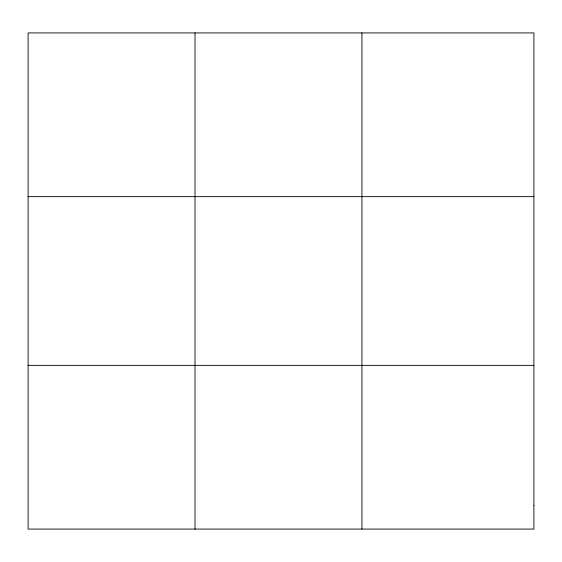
<?xml version="1.0" encoding="UTF-8"?>
<svg xmlns="http://www.w3.org/2000/svg" width="562" height="562" viewBox="0 0 562 562"><rect width="100%" height="100%" fill="white"/><g stroke="black" fill="none" stroke-linecap="round" stroke-linejoin="round"><path stroke-width="0.84" d="M195.014 32.919L195.014 529.081M361.928 32.919L361.928 529.081M28.1 196.651L533.9 196.651M28.1 365.349L533.9 365.349M533.9 505.688L533.9 529.081L28.1 529.081L28.1 32.919L533.9 32.919L533.9 505.688"/></g></svg>
